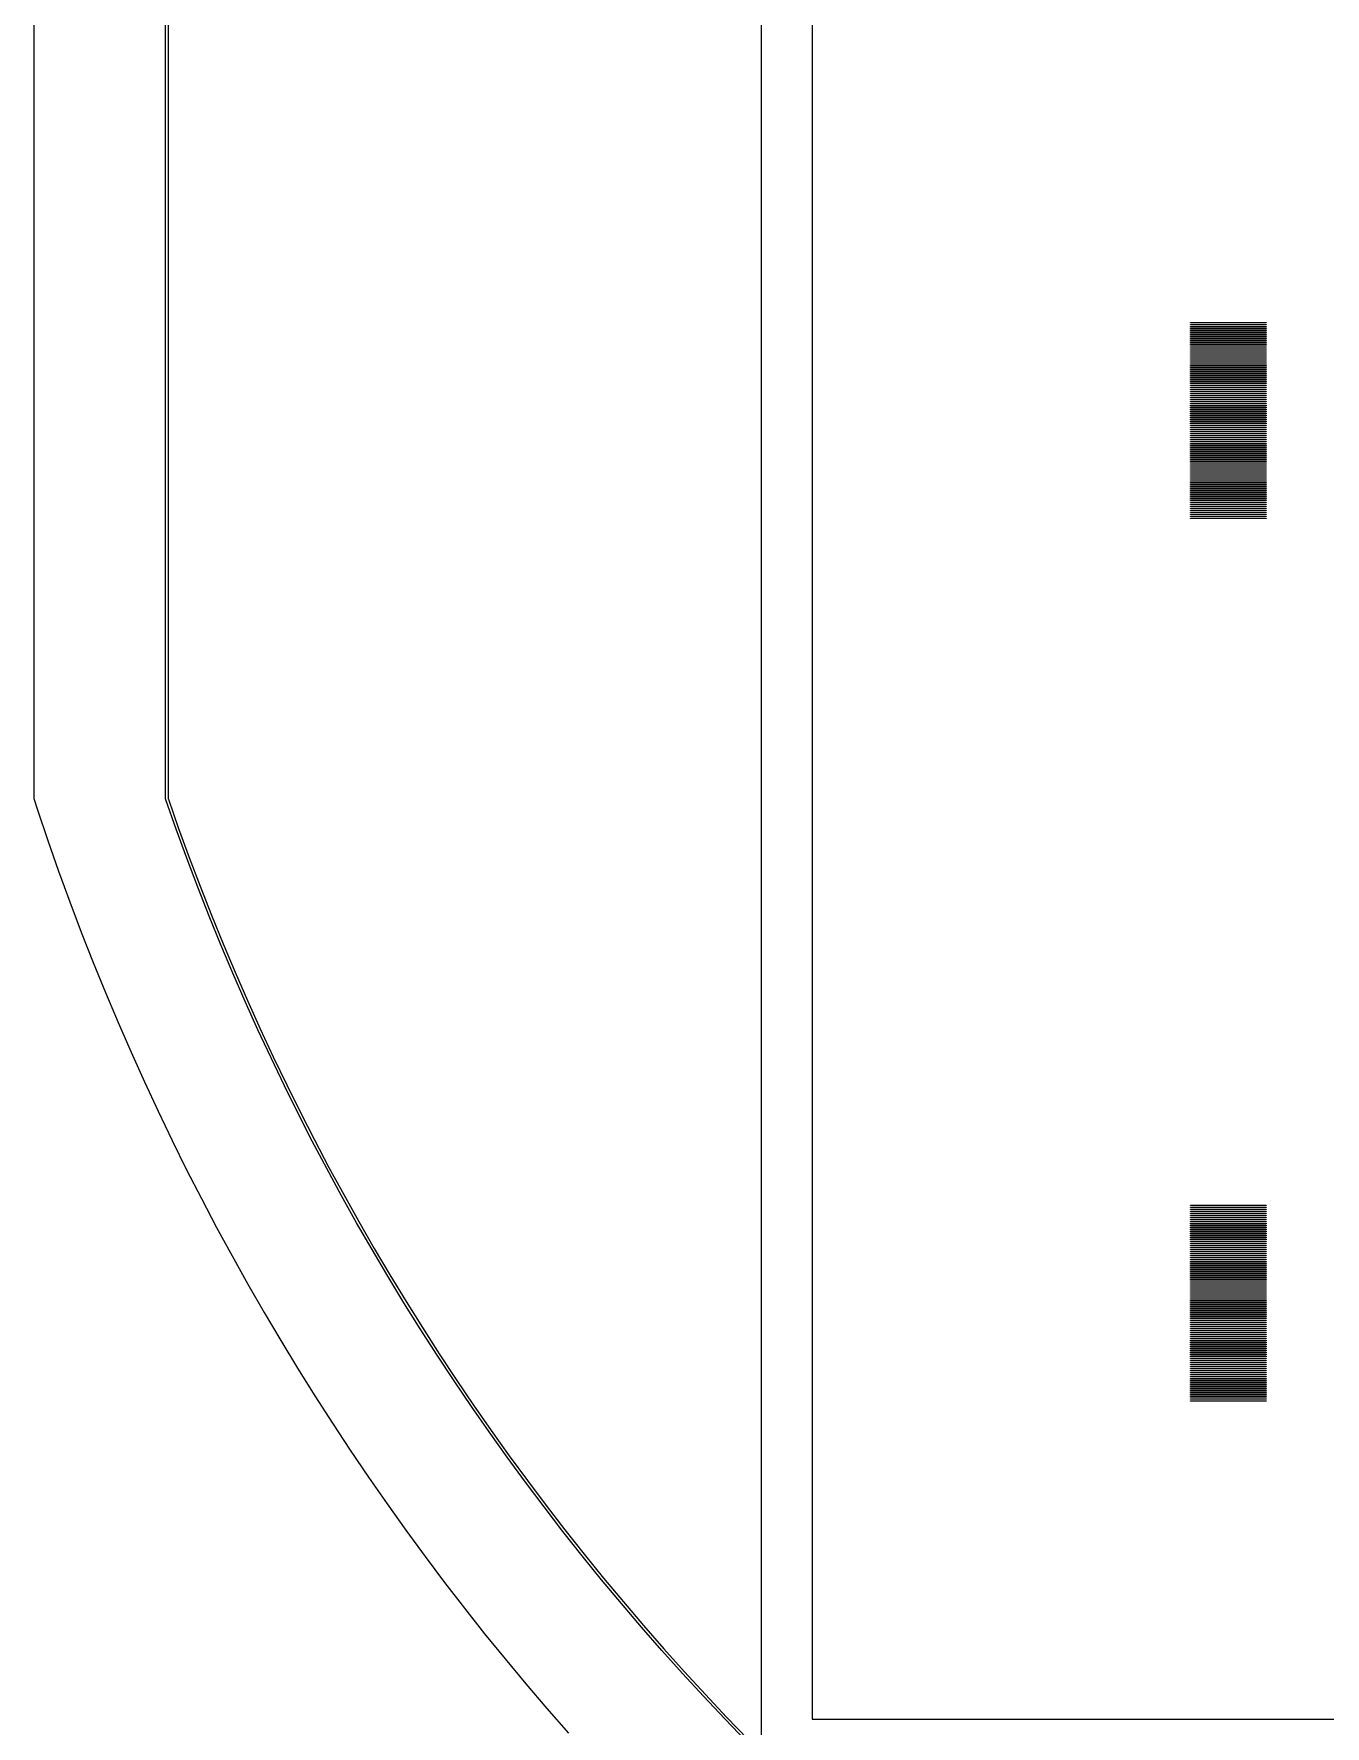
# Model space of a CAD drawing. Extents: x -18 to 85, y -20 to 85.
# Drawn here: x -17.67 to 7.92, y -2.39 to 31.17 of the extents above; entities that cross this region are included whole.
import ezdxf

# ---------------------------------------------------------------- set-up
doc = ezdxf.new("R2010")
doc.units = 0

msp = doc.modelspace()

# ---------------------------------------------------------------- linework, layer by layer
for p, q in [((-3.25, -2.75), (-3.25, 67.25)), ((-2.25, 66.75), (-2.25, -2.25)), ((-17.6718, 48.4971), (-17.6718, 16.0029)), ((-15.0621, 16.0005), (-15.0621, 48.4995)), ((-15.0093, 48.4998), (-15.0093, 16.0002)), ((5.25, 25.435), (5.25, 25.445)), ((5.25, 25.445), (6.75, 25.445)), ((6.75, 25.435), (5.25, 25.435)), ((5.25, 25.395), (5.25, 25.405)), ((5.25, 25.405), (6.75, 25.405)), ((6.75, 25.395), (5.25, 25.395)), ((5.25, 25.355), (5.25, 25.365)), ((5.25, 25.365), (6.75, 25.365)), ((6.75, 25.355), (5.25, 25.355)), ((5.25, 25.315), (5.25, 25.325)), ((5.25, 25.325), (6.75, 25.325)), ((6.75, 25.315), (5.25, 25.315)), ((5.25, 25.275), (5.25, 25.285)), ((5.25, 25.285), (6.75, 25.285)), ((6.75, 25.275), (5.25, 25.275)), ((5.25, 25.235), (5.25, 25.245)), ((5.25, 25.245), (6.75, 25.245)), ((6.75, 25.235), (5.25, 25.235)), ((5.25, 25.195), (5.25, 25.205)), ((5.25, 25.205), (6.75, 25.205)), ((6.75, 25.195), (5.25, 25.195)), ((6.75, 25.445), (6.75, 25.435)), ((6.75, 25.405), (6.75, 25.395)), ((6.75, 25.365), (6.75, 25.355)), ((6.75, 25.325), (6.75, 25.315)), ((6.75, 25.285), (6.75, 25.275)), ((6.75, 25.245), (6.75, 25.235)), ((6.75, 25.205), (6.75, 25.195)), ((5.25, 25.155), (5.25, 25.165)), ((5.25, 25.165), (6.75, 25.165)), ((6.75, 25.155), (5.25, 25.155)), ((5.25, 25.115), (5.25, 25.125)), ((5.25, 25.125), (6.75, 25.125)), ((6.75, 25.115), (5.25, 25.115)), ((5.25, 25.075), (5.25, 25.085)), ((5.25, 25.085), (6.75, 25.085)), ((6.75, 25.075), (5.25, 25.075)), ((5.25, 25.035), (5.25, 25.045)), ((5.25, 25.045), (6.75, 25.045)), ((6.75, 25.035), (5.25, 25.035)), ((5.25, 24.995), (5.25, 25.005)), ((5.25, 25.005), (6.75, 25.005)), ((6.75, 24.995), (5.25, 24.995)), ((5.25, 24.955), (5.25, 24.965)), ((5.25, 24.965), (6.75, 24.965)), ((6.75, 24.955), (5.25, 24.955)), ((5.25, 24.915), (5.25, 24.925)), ((5.25, 24.925), (6.75, 24.925)), ((6.75, 24.915), (5.25, 24.915)), ((5.25, 24.875), (5.25, 24.885)), ((5.25, 24.885), (6.75, 24.885)), ((6.75, 24.875), (5.25, 24.875)), ((5.25, 24.835), (5.25, 24.845)), ((5.25, 24.845), (6.75, 24.845)), ((6.75, 24.835), (5.25, 24.835)), ((6.75, 25.165), (6.75, 25.155)), ((6.75, 25.125), (6.75, 25.115)), ((6.75, 25.085), (6.75, 25.075)), ((6.75, 25.045), (6.75, 25.035)), ((6.75, 25.005), (6.75, 24.995)), ((6.75, 24.965), (6.75, 24.955)), ((6.75, 24.925), (6.75, 24.915)), ((6.75, 24.885), (6.75, 24.875)), ((6.75, 24.845), (6.75, 24.835)), ((5.25, 24.795), (5.25, 24.805)), ((5.25, 24.805), (6.75, 24.805)), ((6.75, 24.795), (5.25, 24.795)), ((5.25, 24.755), (5.25, 24.765)), ((5.25, 24.765), (6.75, 24.765)), ((6.75, 24.755), (5.25, 24.755)), ((5.25, 24.715), (5.25, 24.725)), ((5.25, 24.725), (6.75, 24.725)), ((6.75, 24.715), (5.25, 24.715)), ((5.25, 24.675), (5.25, 24.685)), ((5.25, 24.685), (6.75, 24.685)), ((6.75, 24.675), (5.25, 24.675)), ((5.25, 24.635), (5.25, 24.645)), ((5.25, 24.645), (6.75, 24.645)), ((6.75, 24.635), (5.25, 24.635)), ((5.25, 24.595), (5.25, 24.605)), ((5.25, 24.605), (6.75, 24.605)), ((6.75, 24.595), (5.25, 24.595)), ((5.25, 24.555), (5.25, 24.565)), ((5.25, 24.565), (6.75, 24.565)), ((6.75, 24.555), (5.25, 24.555)), ((5.25, 24.515), (5.25, 24.525)), ((5.25, 24.525), (6.75, 24.525)), ((6.75, 24.515), (5.25, 24.515)), ((6.75, 24.805), (6.75, 24.795)), ((6.75, 24.765), (6.75, 24.755)), ((6.75, 24.725), (6.75, 24.715)), ((6.75, 24.685), (6.75, 24.675)), ((6.75, 24.645), (6.75, 24.635)), ((6.75, 24.605), (6.75, 24.595)), ((6.75, 24.565), (6.75, 24.555)), ((6.75, 24.525), (6.75, 24.515)), ((5.25, 24.475), (5.25, 24.485)), ((5.25, 24.485), (6.75, 24.485)), ((6.75, 24.475), (5.25, 24.475)), ((5.25, 24.435), (5.25, 24.445)), ((5.25, 24.445), (6.75, 24.445)), ((6.75, 24.435), (5.25, 24.435)), ((5.25, 24.395), (5.25, 24.405)), ((5.25, 24.405), (6.75, 24.405)), ((6.75, 24.395), (5.25, 24.395)), ((5.25, 24.355), (5.25, 24.365)), ((5.25, 24.365), (6.75, 24.365)), ((6.75, 24.355), (5.25, 24.355)), ((5.25, 24.315), (5.25, 24.325)), ((5.25, 24.325), (6.75, 24.325)), ((6.75, 24.315), (5.25, 24.315)), ((5.25, 24.275), (5.25, 24.285)), ((5.25, 24.285), (6.75, 24.285)), ((6.75, 24.275), (5.25, 24.275)), ((5.25, 24.235), (5.25, 24.245)), ((5.25, 24.245), (6.75, 24.245)), ((6.75, 24.235), (5.25, 24.235)), ((5.25, 24.195), (5.25, 24.205)), ((5.25, 24.205), (6.75, 24.205)), ((6.75, 24.195), (5.25, 24.195)), ((5.25, 24.155), (5.25, 24.165)), ((5.25, 24.165), (6.75, 24.165)), ((6.75, 24.485), (6.75, 24.475)), ((6.75, 24.445), (6.75, 24.435)), ((6.75, 24.405), (6.75, 24.395)), ((6.75, 24.365), (6.75, 24.355)), ((6.75, 24.325), (6.75, 24.315)), ((6.75, 24.285), (6.75, 24.275)), ((6.75, 24.245), (6.75, 24.235)), ((6.75, 24.205), (6.75, 24.195)), ((6.75, 24.165), (6.75, 24.155)), ((6.75, 24.155), (5.25, 24.155)), ((5.25, 24.115), (5.25, 24.125)), ((5.25, 24.125), (6.75, 24.125)), ((6.75, 24.115), (5.25, 24.115)), ((5.25, 24.075), (5.25, 24.085)), ((5.25, 24.085), (6.75, 24.085)), ((6.75, 24.075), (5.25, 24.075)), ((5.25, 24.035), (5.25, 24.045)), ((5.25, 24.045), (6.75, 24.045)), ((6.75, 24.035), (5.25, 24.035)), ((5.25, 23.995), (5.25, 24.005)), ((5.25, 24.005), (6.75, 24.005)), ((6.75, 23.995), (5.25, 23.995)), ((5.25, 23.955), (5.25, 23.965)), ((5.25, 23.965), (6.75, 23.965)), ((6.75, 23.955), (5.25, 23.955)), ((5.25, 23.915), (5.25, 23.925)), ((5.25, 23.925), (6.75, 23.925)), ((6.75, 23.915), (5.25, 23.915)), ((5.25, 23.875), (5.25, 23.885)), ((5.25, 23.885), (6.75, 23.885)), ((6.75, 23.875), (5.25, 23.875)), ((5.25, 23.835), (5.25, 23.845)), ((5.25, 23.845), (6.75, 23.845)), ((6.75, 23.835), (5.25, 23.835)), ((6.75, 24.125), (6.75, 24.115)), ((6.75, 24.085), (6.75, 24.075)), ((6.75, 24.045), (6.75, 24.035)), ((6.75, 24.005), (6.75, 23.995)), ((6.75, 23.965), (6.75, 23.955)), ((6.75, 23.925), (6.75, 23.915)), ((6.75, 23.885), (6.75, 23.875)), ((6.75, 23.845), (6.75, 23.835)), ((5.25, 23.795), (5.25, 23.805)), ((5.25, 23.805), (6.75, 23.805)), ((6.75, 23.795), (5.25, 23.795)), ((5.25, 23.755), (5.25, 23.765)), ((5.25, 23.765), (6.75, 23.765)), ((6.75, 23.755), (5.25, 23.755)), ((5.25, 23.715), (5.25, 23.725)), ((5.25, 23.725), (6.75, 23.725)), ((6.75, 23.715), (5.25, 23.715)), ((5.25, 23.675), (5.25, 23.685)), ((5.25, 23.685), (6.75, 23.685)), ((6.75, 23.675), (5.25, 23.675)), ((5.25, 23.635), (5.25, 23.645)), ((5.25, 23.645), (6.75, 23.645)), ((6.75, 23.635), (5.25, 23.635)), ((5.25, 23.595), (5.25, 23.605)), ((5.25, 23.605), (6.75, 23.605)), ((6.75, 23.595), (5.25, 23.595)), ((5.25, 23.555), (5.25, 23.565)), ((5.25, 23.565), (6.75, 23.565)), ((6.75, 23.555), (5.25, 23.555)), ((5.25, 23.515), (5.25, 23.525)), ((5.25, 23.525), (6.75, 23.525)), ((6.75, 23.515), (5.25, 23.515)), ((6.75, 23.805), (6.75, 23.795)), ((6.75, 23.765), (6.75, 23.755)), ((6.75, 23.725), (6.75, 23.715)), ((6.75, 23.685), (6.75, 23.675)), ((6.75, 23.645), (6.75, 23.635)), ((6.75, 23.605), (6.75, 23.595)), ((6.75, 23.565), (6.75, 23.555)), ((6.75, 23.525), (6.75, 23.515)), ((5.25, 23.475), (5.25, 23.485)), ((5.25, 23.485), (6.75, 23.485)), ((6.75, 23.475), (5.25, 23.475)), ((5.25, 23.435), (5.25, 23.445)), ((5.25, 23.445), (6.75, 23.445)), ((6.75, 23.435), (5.25, 23.435)), ((5.25, 23.395), (5.25, 23.405)), ((5.25, 23.405), (6.75, 23.405)), ((6.75, 23.395), (5.25, 23.395)), ((5.25, 23.355), (5.25, 23.365)), ((5.25, 23.365), (6.75, 23.365)), ((6.75, 23.355), (5.25, 23.355)), ((5.25, 23.315), (5.25, 23.325)), ((5.25, 23.325), (6.75, 23.325)), ((6.75, 23.315), (5.25, 23.315)), ((5.25, 23.275), (5.25, 23.285)), ((5.25, 23.285), (6.75, 23.285)), ((6.75, 23.275), (5.25, 23.275)), ((5.25, 23.235), (5.25, 23.245)), ((5.25, 23.245), (6.75, 23.245)), ((6.75, 23.235), (5.25, 23.235)), ((5.25, 23.195), (5.25, 23.205)), ((5.25, 23.205), (6.75, 23.205)), ((6.75, 23.195), (5.25, 23.195)), ((5.25, 23.155), (5.25, 23.165)), ((5.25, 23.165), (6.75, 23.165)), ((6.75, 23.155), (5.25, 23.155)), ((6.75, 23.485), (6.75, 23.475)), ((6.75, 23.445), (6.75, 23.435)), ((6.75, 23.405), (6.75, 23.395)), ((6.75, 23.365), (6.75, 23.355)), ((6.75, 23.325), (6.75, 23.315)), ((6.75, 23.285), (6.75, 23.275)), ((6.75, 23.245), (6.75, 23.235)), ((6.75, 23.205), (6.75, 23.195)), ((6.75, 23.165), (6.75, 23.155)), ((5.25, 23.115), (5.25, 23.125)), ((5.25, 23.125), (6.75, 23.125)), ((6.75, 23.115), (5.25, 23.115)), ((5.25, 23.075), (5.25, 23.085)), ((5.25, 23.085), (6.75, 23.085)), ((6.75, 23.075), (5.25, 23.075)), ((5.25, 23.035), (5.25, 23.045)), ((5.25, 23.045), (6.75, 23.045)), ((6.75, 23.035), (5.25, 23.035)), ((5.25, 22.995), (5.25, 23.005)), ((5.25, 23.005), (6.75, 23.005)), ((6.75, 22.995), (5.25, 22.995)), ((5.25, 22.955), (5.25, 22.965)), ((5.25, 22.965), (6.75, 22.965)), ((6.75, 22.955), (5.25, 22.955)), ((5.25, 22.915), (5.25, 22.925)), ((5.25, 22.925), (6.75, 22.925)), ((6.75, 22.915), (5.25, 22.915)), ((5.25, 22.875), (5.25, 22.885)), ((5.25, 22.885), (6.75, 22.885)), ((6.75, 22.875), (5.25, 22.875)), ((5.25, 22.835), (5.25, 22.845)), ((5.25, 22.845), (6.75, 22.845)), ((6.75, 22.835), (5.25, 22.835)), ((6.75, 23.125), (6.75, 23.115)), ((6.75, 23.085), (6.75, 23.075)), ((6.75, 23.045), (6.75, 23.035)), ((6.75, 23.005), (6.75, 22.995)), ((6.75, 22.965), (6.75, 22.955)), ((6.75, 22.925), (6.75, 22.915)), ((6.75, 22.885), (6.75, 22.875)), ((6.75, 22.845), (6.75, 22.835)), ((5.25, 22.795), (5.25, 22.805)), ((5.25, 22.805), (6.75, 22.805)), ((6.75, 22.795), (5.25, 22.795)), ((5.25, 22.755), (5.25, 22.765)), ((5.25, 22.765), (6.75, 22.765)), ((6.75, 22.755), (5.25, 22.755)), ((5.25, 22.715), (5.25, 22.725)), ((5.25, 22.725), (6.75, 22.725)), ((6.75, 22.715), (5.25, 22.715)), ((5.25, 22.675), (5.25, 22.685)), ((5.25, 22.685), (6.75, 22.685)), ((6.75, 22.675), (5.25, 22.675)), ((5.25, 22.635), (5.25, 22.645)), ((5.25, 22.645), (6.75, 22.645)), ((6.75, 22.635), (5.25, 22.635)), ((5.25, 22.595), (5.25, 22.605)), ((5.25, 22.605), (6.75, 22.605)), ((6.75, 22.595), (5.25, 22.595)), ((5.25, 22.555), (5.25, 22.565)), ((5.25, 22.565), (6.75, 22.565)), ((6.75, 22.555), (5.25, 22.555)), ((5.25, 22.515), (5.25, 22.525)), ((5.25, 22.525), (6.75, 22.525)), ((6.75, 22.515), (5.25, 22.515)), ((5.25, 22.475), (5.25, 22.485)), ((5.25, 22.485), (6.75, 22.485)), ((6.75, 22.805), (6.75, 22.795)), ((6.75, 22.765), (6.75, 22.755)), ((6.75, 22.725), (6.75, 22.715)), ((6.75, 22.685), (6.75, 22.675)), ((6.75, 22.645), (6.75, 22.635)), ((6.75, 22.605), (6.75, 22.595)), ((6.75, 22.565), (6.75, 22.555)), ((6.75, 22.525), (6.75, 22.515)), ((6.75, 22.485), (6.75, 22.475)), ((6.75, 22.475), (5.25, 22.475)), ((5.25, 22.435), (5.25, 22.445)), ((5.25, 22.445), (6.75, 22.445)), ((6.75, 22.435), (5.25, 22.435)), ((5.25, 22.395), (5.25, 22.405)), ((5.25, 22.405), (6.75, 22.405)), ((6.75, 22.395), (5.25, 22.395)), ((5.25, 22.355), (5.25, 22.365)), ((5.25, 22.365), (6.75, 22.365)), ((6.75, 22.355), (5.25, 22.355)), ((5.25, 22.315), (5.25, 22.325)), ((5.25, 22.325), (6.75, 22.325)), ((6.75, 22.315), (5.25, 22.315)), ((5.25, 22.275), (5.25, 22.285)), ((5.25, 22.285), (6.75, 22.285)), ((6.75, 22.275), (5.25, 22.275)), ((5.25, 22.235), (5.25, 22.245)), ((5.25, 22.245), (6.75, 22.245)), ((6.75, 22.235), (5.25, 22.235)), ((5.25, 22.195), (5.25, 22.205)), ((5.25, 22.205), (6.75, 22.205)), ((6.75, 22.195), (5.25, 22.195)), ((5.25, 22.155), (5.25, 22.165)), ((5.25, 22.165), (6.75, 22.165)), ((6.75, 22.155), (5.25, 22.155)), ((6.75, 22.445), (6.75, 22.435)), ((6.75, 22.405), (6.75, 22.395)), ((6.75, 22.365), (6.75, 22.355)), ((6.75, 22.325), (6.75, 22.315)), ((6.75, 22.285), (6.75, 22.275)), ((6.75, 22.245), (6.75, 22.235)), ((6.75, 22.205), (6.75, 22.195)), ((6.75, 22.165), (6.75, 22.155)), ((5.25, 22.115), (5.25, 22.125)), ((5.25, 22.125), (6.75, 22.125)), ((6.75, 22.115), (5.25, 22.115)), ((5.25, 22.075), (5.25, 22.085)), ((5.25, 22.085), (6.75, 22.085)), ((6.75, 22.075), (5.25, 22.075)), ((5.25, 22.035), (5.25, 22.045)), ((5.25, 22.045), (6.75, 22.045)), ((6.75, 22.035), (5.25, 22.035)), ((5.25, 21.995), (5.25, 22.005)), ((5.25, 22.005), (6.75, 22.005)), ((6.75, 21.995), (5.25, 21.995)), ((5.25, 21.955), (5.25, 21.965)), ((5.25, 21.965), (6.75, 21.965)), ((6.75, 21.955), (5.25, 21.955)), ((5.25, 21.915), (5.25, 21.925)), ((5.25, 21.925), (6.75, 21.925)), ((6.75, 21.915), (5.25, 21.915)), ((5.25, 21.875), (5.25, 21.885)), ((5.25, 21.885), (6.75, 21.885)), ((6.75, 21.875), (5.25, 21.875)), ((5.25, 21.835), (5.25, 21.845)), ((5.25, 21.845), (6.75, 21.845)), ((6.75, 21.835), (5.25, 21.835)), ((6.75, 22.125), (6.75, 22.115)), ((6.75, 22.085), (6.75, 22.075)), ((6.75, 22.045), (6.75, 22.035)), ((6.75, 22.005), (6.75, 21.995)), ((6.75, 21.965), (6.75, 21.955)), ((6.75, 21.925), (6.75, 21.915)), ((6.75, 21.885), (6.75, 21.875)), ((6.75, 21.845), (6.75, 21.835)), ((5.25, 21.795), (5.25, 21.805)), ((5.25, 21.805), (6.75, 21.805)), ((6.75, 21.795), (5.25, 21.795)), ((5.25, 21.755), (5.25, 21.765)), ((5.25, 21.765), (6.75, 21.765)), ((6.75, 21.755), (5.25, 21.755)), ((5.25, 21.715), (5.25, 21.725)), ((5.25, 21.725), (6.75, 21.725)), ((6.75, 21.715), (5.25, 21.715)), ((5.25, 21.675), (5.25, 21.685)), ((5.25, 21.685), (6.75, 21.685)), ((6.75, 21.675), (5.25, 21.675)), ((5.25, 21.635), (5.25, 21.645)), ((5.25, 21.645), (6.75, 21.645)), ((6.75, 21.635), (5.25, 21.635)), ((5.25, 21.595), (5.25, 21.605)), ((5.25, 21.605), (6.75, 21.605)), ((6.75, 21.595), (5.25, 21.595)), ((5.25, 21.555), (5.25, 21.565)), ((5.25, 21.565), (6.75, 21.565)), ((6.75, 21.555), (5.25, 21.555)), ((6.75, 21.805), (6.75, 21.795)), ((6.75, 21.765), (6.75, 21.755)), ((6.75, 21.725), (6.75, 21.715)), ((6.75, 21.685), (6.75, 21.675)), ((6.75, 21.645), (6.75, 21.635)), ((6.75, 21.605), (6.75, 21.595)), ((6.75, 21.565), (6.75, 21.555)), ((-17.6718, 16.0029), (-17.6002, 15.7817)), ((-17.6002, 15.7817), (-17.3944, 15.1712)), ((-15.054, 15.9764), (-15.0621, 16.0005)), ((-14.8507, 15.3971), (-15.054, 15.9764)), ((-15.0093, 16.0002), (-15.0067, 15.9926)), ((-15.0067, 15.9926), (-14.8037, 15.4139)), ((-17.3944, 15.1712), (-17.1811, 14.5633)), ((-14.6404, 14.8204), (-14.8507, 15.3971)), ((-14.8037, 15.4139), (-14.5935, 14.8378)), ((-14.423, 14.2463), (-14.6404, 14.8204)), ((-14.5935, 14.8378), (-14.3763, 14.2643)), ((-17.1811, 14.5633), (-16.9603, 13.958)), ((-14.1985, 13.6749), (-14.423, 14.2463)), ((-14.3763, 14.2643), (-14.1521, 13.6934)), ((-16.9603, 13.958), (-16.7321, 13.3555)), ((-13.9671, 13.1063), (-14.1985, 13.6749)), ((-14.1521, 13.6934), (-13.9209, 13.1254)), ((-16.7321, 13.3555), (-16.4966, 12.7559)), ((-13.7287, 12.5406), (-13.9671, 13.1063)), ((-13.9209, 13.1254), (-13.6827, 12.5603)), ((-16.4966, 12.7559), (-16.2537, 12.1591)), ((-13.4833, 11.9778), (-13.7287, 12.5406)), ((-13.6827, 12.5603), (-13.4376, 11.9981)), ((-16.2537, 12.1591), (-16.0035, 11.5654)), ((-13.2311, 11.4181), (-13.4833, 11.9778)), ((-13.4376, 11.9981), (-13.1857, 11.4389)), ((-16.0035, 11.5654), (-15.746, 10.9748)), ((-12.9721, 10.8616), (-13.2311, 11.4181)), ((-13.1857, 11.4389), (-12.9269, 10.8829)), ((-15.746, 10.9748), (-15.4813, 10.3875)), ((-12.7062, 10.3082), (-12.9721, 10.8616)), ((-12.9269, 10.8829), (-12.6613, 10.3302)), ((-15.4813, 10.3875), (-15.2094, 9.80336)), ((-12.4335, 9.75819), (-12.7062, 10.3082)), ((-12.6613, 10.3302), (-12.3889, 9.78069)), ((-15.2094, 9.80336), (-14.9304, 9.22266)), ((-12.1542, 9.21156), (-12.4335, 9.75819)), ((-12.3889, 9.78069), (-12.1098, 9.23459)), ((-14.9304, 9.22266), (-14.6443, 8.64542)), ((-11.8681, 8.66838), (-12.1542, 9.21156)), ((-12.1098, 9.23459), (-11.824, 8.69196)), ((-14.6443, 8.64542), (-14.3511, 8.07173)), ((-11.5754, 8.12877), (-11.8681, 8.66838)), ((-11.824, 8.69196), (-11.5316, 8.15288)), ((-14.3511, 8.07173), (-14.0509, 7.50168)), ((-11.2761, 7.59277), (-11.5754, 8.12877)), ((-11.5316, 8.15288), (-11.2326, 7.61742)), ((5.25, 7.935), (5.25, 7.94499)), ((5.25, 7.94499), (6.75, 7.94499)), ((6.75, 7.935), (5.25, 7.935)), ((5.25, 7.89499), (5.25, 7.905)), ((5.25, 7.905), (6.75, 7.905)), ((6.75, 7.89499), (5.25, 7.89499)), ((5.25, 7.855), (5.25, 7.86499)), ((5.25, 7.86499), (6.75, 7.86499)), ((6.75, 7.855), (5.25, 7.855)), ((5.25, 7.81499), (5.25, 7.825)), ((5.25, 7.825), (6.75, 7.825)), ((6.75, 7.81499), (5.25, 7.81499)), ((5.25, 7.77499), (5.25, 7.78499)), ((5.25, 7.78499), (6.75, 7.78499)), ((6.75, 7.77499), (5.25, 7.77499)), ((5.25, 7.73499), (5.25, 7.745)), ((5.25, 7.745), (6.75, 7.745)), ((6.75, 7.73499), (5.25, 7.73499)), ((6.75, 7.94499), (6.75, 7.935)), ((6.75, 7.905), (6.75, 7.89499)), ((6.75, 7.86499), (6.75, 7.855)), ((6.75, 7.825), (6.75, 7.81499)), ((6.75, 7.78499), (6.75, 7.77499)), ((6.75, 7.745), (6.75, 7.73499)), ((-14.0509, 7.50168), (-13.7437, 6.93536)), ((-10.9702, 7.0605), (-11.2761, 7.59277)), ((-11.2326, 7.61742), (-10.927, 7.08568)), ((5.25, 7.69499), (5.25, 7.70499)), ((5.25, 7.70499), (6.75, 7.70499)), ((6.75, 7.69499), (5.25, 7.69499)), ((5.25, 7.655), (5.25, 7.66499)), ((5.25, 7.66499), (6.75, 7.66499)), ((6.75, 7.655), (5.25, 7.655)), ((5.25, 7.61499), (5.25, 7.625)), ((5.25, 7.625), (6.75, 7.625)), ((6.75, 7.61499), (5.25, 7.61499)), ((5.25, 7.575), (5.25, 7.58499)), ((5.25, 7.58499), (6.75, 7.58499)), ((6.75, 7.575), (5.25, 7.575)), ((5.25, 7.53499), (5.25, 7.545)), ((5.25, 7.545), (6.75, 7.545)), ((6.75, 7.53499), (5.25, 7.53499)), ((5.25, 7.495), (5.25, 7.50499)), ((5.25, 7.50499), (6.75, 7.50499)), ((6.75, 7.495), (5.25, 7.495)), ((5.25, 7.45499), (5.25, 7.465)), ((5.25, 7.465), (6.75, 7.465)), ((6.75, 7.45499), (5.25, 7.45499)), ((5.25, 7.41499), (5.25, 7.42499)), ((5.25, 7.42499), (6.75, 7.42499)), ((6.75, 7.41499), (5.25, 7.41499)), ((5.25, 7.375), (5.25, 7.38499)), ((5.25, 7.38499), (6.75, 7.38499)), ((6.75, 7.70499), (6.75, 7.69499)), ((6.75, 7.66499), (6.75, 7.655)), ((6.75, 7.625), (6.75, 7.61499)), ((6.75, 7.58499), (6.75, 7.575)), ((6.75, 7.545), (6.75, 7.53499)), ((6.75, 7.50499), (6.75, 7.495)), ((6.75, 7.465), (6.75, 7.45499)), ((6.75, 7.42499), (6.75, 7.41499)), ((6.75, 7.38499), (6.75, 7.375)), ((-10.6579, 6.53201), (-10.9702, 7.0605)), ((-10.927, 7.08568), (-10.615, 6.55772)), ((6.75, 7.375), (5.25, 7.375)), ((5.25, 7.33499), (5.25, 7.34499)), ((5.25, 7.34499), (6.75, 7.34499)), ((6.75, 7.33499), (5.25, 7.33499)), ((5.25, 7.295), (5.25, 7.30499)), ((5.25, 7.30499), (6.75, 7.30499)), ((6.75, 7.295), (5.25, 7.295)), ((5.25, 7.25499), (5.25, 7.265)), ((5.25, 7.265), (6.75, 7.265)), ((6.75, 7.25499), (5.25, 7.25499)), ((5.25, 7.215), (5.25, 7.22499)), ((5.25, 7.22499), (6.75, 7.22499)), ((6.75, 7.215), (5.25, 7.215)), ((5.25, 7.17499), (5.25, 7.185)), ((5.25, 7.185), (6.75, 7.185)), ((6.75, 7.17499), (5.25, 7.17499)), ((5.25, 7.13499), (5.25, 7.14499)), ((5.25, 7.14499), (6.75, 7.14499)), ((6.75, 7.13499), (5.25, 7.13499)), ((5.25, 7.09499), (5.25, 7.105)), ((5.25, 7.105), (6.75, 7.105)), ((6.75, 7.09499), (5.25, 7.09499)), ((5.25, 7.05499), (5.25, 7.06499)), ((5.25, 7.06499), (6.75, 7.06499)), ((6.75, 7.05499), (5.25, 7.05499)), ((6.75, 7.34499), (6.75, 7.33499)), ((6.75, 7.30499), (6.75, 7.295)), ((6.75, 7.265), (6.75, 7.25499)), ((6.75, 7.22499), (6.75, 7.215)), ((6.75, 7.185), (6.75, 7.17499)), ((6.75, 7.14499), (6.75, 7.13499)), ((6.75, 7.105), (6.75, 7.09499)), ((6.75, 7.06499), (6.75, 7.05499)), ((-13.7437, 6.93536), (-13.4296, 6.37285)), ((5.25, 7.015), (5.25, 7.02499)), ((5.25, 7.02499), (6.75, 7.02499)), ((6.75, 7.015), (5.25, 7.015)), ((5.25, 6.97499), (5.25, 6.98499)), ((5.25, 6.98499), (6.75, 6.98499)), ((6.75, 6.97499), (5.25, 6.97499)), ((5.25, 6.935), (5.25, 6.94499)), ((5.25, 6.94499), (6.75, 6.94499)), ((6.75, 6.935), (5.25, 6.935)), ((5.25, 6.89499), (5.25, 6.905)), ((5.25, 6.905), (6.75, 6.905)), ((6.75, 6.89499), (5.25, 6.89499)), ((5.25, 6.855), (5.25, 6.86499)), ((5.25, 6.86499), (6.75, 6.86499)), ((6.75, 6.855), (5.25, 6.855)), ((5.25, 6.81499), (5.25, 6.825)), ((5.25, 6.825), (6.75, 6.825)), ((6.75, 6.81499), (5.25, 6.81499)), ((5.25, 6.77499), (5.25, 6.78499)), ((5.25, 6.78499), (6.75, 6.78499)), ((6.75, 6.77499), (5.25, 6.77499)), ((5.25, 6.73499), (5.25, 6.745)), ((5.25, 6.745), (6.75, 6.745)), ((6.75, 6.73499), (5.25, 6.73499)), ((6.75, 7.02499), (6.75, 7.015)), ((6.75, 6.98499), (6.75, 6.97499)), ((6.75, 6.94499), (6.75, 6.935)), ((6.75, 6.905), (6.75, 6.89499)), ((6.75, 6.86499), (6.75, 6.855)), ((6.75, 6.825), (6.75, 6.81499)), ((6.75, 6.78499), (6.75, 6.77499)), ((6.75, 6.745), (6.75, 6.73499)), ((-10.339, 6.0074), (-10.6579, 6.53201)), ((-10.615, 6.55772), (-10.2965, 6.03363)), ((5.25, 6.69499), (5.25, 6.70499)), ((5.25, 6.70499), (6.75, 6.70499)), ((6.75, 6.69499), (5.25, 6.69499)), ((5.25, 6.655), (5.25, 6.66499)), ((5.25, 6.66499), (6.75, 6.66499)), ((6.75, 6.655), (5.25, 6.655)), ((5.25, 6.61499), (5.25, 6.625)), ((5.25, 6.625), (6.75, 6.625)), ((6.75, 6.61499), (5.25, 6.61499)), ((5.25, 6.575), (5.25, 6.58499)), ((5.25, 6.58499), (6.75, 6.58499)), ((6.75, 6.575), (5.25, 6.575)), ((5.25, 6.53499), (5.25, 6.545)), ((5.25, 6.545), (6.75, 6.545)), ((6.75, 6.53499), (5.25, 6.53499)), ((5.25, 6.495), (5.25, 6.50499)), ((5.25, 6.50499), (6.75, 6.50499)), ((6.75, 6.495), (5.25, 6.495)), ((5.25, 6.45499), (5.25, 6.465)), ((5.25, 6.465), (6.75, 6.465)), ((6.75, 6.45499), (5.25, 6.45499)), ((5.25, 6.41499), (5.25, 6.42499)), ((5.25, 6.42499), (6.75, 6.42499)), ((6.75, 6.41499), (5.25, 6.41499)), ((5.25, 6.375), (5.25, 6.38499)), ((5.25, 6.38499), (6.75, 6.38499)), ((6.75, 6.70499), (6.75, 6.69499)), ((6.75, 6.66499), (6.75, 6.655)), ((6.75, 6.625), (6.75, 6.61499)), ((6.75, 6.58499), (6.75, 6.575)), ((6.75, 6.545), (6.75, 6.53499)), ((6.75, 6.50499), (6.75, 6.495)), ((6.75, 6.465), (6.75, 6.45499)), ((6.75, 6.42499), (6.75, 6.41499)), ((6.75, 6.38499), (6.75, 6.375)), ((-13.4296, 6.37285), (-13.1086, 5.81424)), ((6.75, 6.375), (5.25, 6.375)), ((5.25, 6.33499), (5.25, 6.34499)), ((5.25, 6.34499), (6.75, 6.34499)), ((6.75, 6.33499), (5.25, 6.33499)), ((5.25, 6.295), (5.25, 6.30499)), ((5.25, 6.30499), (6.75, 6.30499)), ((6.75, 6.295), (5.25, 6.295)), ((5.25, 6.25499), (5.25, 6.265)), ((5.25, 6.265), (6.75, 6.265)), ((6.75, 6.25499), (5.25, 6.25499)), ((5.25, 6.215), (5.25, 6.22499)), ((5.25, 6.22499), (6.75, 6.22499)), ((6.75, 6.215), (5.25, 6.215)), ((5.25, 6.17499), (5.25, 6.185)), ((5.25, 6.185), (6.75, 6.185)), ((6.75, 6.17499), (5.25, 6.17499)), ((5.25, 6.13499), (5.25, 6.14499)), ((5.25, 6.14499), (6.75, 6.14499)), ((6.75, 6.13499), (5.25, 6.13499)), ((5.25, 6.09499), (5.25, 6.105)), ((5.25, 6.105), (6.75, 6.105)), ((6.75, 6.09499), (5.25, 6.09499)), ((5.25, 6.05499), (5.25, 6.06499)), ((5.25, 6.06499), (6.75, 6.06499)), ((6.75, 6.05499), (5.25, 6.05499)), ((6.75, 6.34499), (6.75, 6.33499)), ((6.75, 6.30499), (6.75, 6.295)), ((6.75, 6.265), (6.75, 6.25499)), ((6.75, 6.22499), (6.75, 6.215)), ((6.75, 6.185), (6.75, 6.17499)), ((6.75, 6.14499), (6.75, 6.13499)), ((6.75, 6.105), (6.75, 6.09499)), ((6.75, 6.06499), (6.75, 6.05499)), ((-13.1086, 5.81424), (-12.7807, 5.25961)), ((-10.0138, 5.48676), (-10.339, 6.0074)), ((-10.2965, 6.03363), (-9.97156, 5.5135)), ((5.25, 6.015), (5.25, 6.02499)), ((5.25, 6.02499), (6.75, 6.02499)), ((6.75, 6.015), (5.25, 6.015)), ((5.25, 5.97501), (5.25, 5.985)), ((5.25, 5.985), (6.75, 5.985)), ((6.75, 5.97501), (5.25, 5.97501)), ((5.25, 5.93501), (5.25, 5.94501)), ((5.25, 5.94501), (6.75, 5.94501)), ((6.75, 5.93501), (5.25, 5.93501)), ((5.25, 5.895), (5.25, 5.90501)), ((5.25, 5.90501), (6.75, 5.90501)), ((6.75, 5.895), (5.25, 5.895)), ((5.25, 5.85501), (5.25, 5.86501)), ((5.25, 5.86501), (6.75, 5.86501)), ((6.75, 5.85501), (5.25, 5.85501)), ((5.25, 5.815), (5.25, 5.82501)), ((5.25, 5.82501), (6.75, 5.82501)), ((6.75, 5.815), (5.25, 5.815)), ((5.25, 5.77501), (5.25, 5.785)), ((5.25, 5.785), (6.75, 5.785)), ((6.75, 5.77501), (5.25, 5.77501)), ((5.25, 5.735), (5.25, 5.74501)), ((5.25, 5.74501), (6.75, 5.74501)), ((6.75, 5.735), (5.25, 5.735)), ((5.25, 5.69501), (5.25, 5.705)), ((5.25, 5.705), (6.75, 5.705)), ((6.75, 6.02499), (6.75, 6.015)), ((6.75, 5.985), (6.75, 5.97501)), ((6.75, 5.94501), (6.75, 5.93501)), ((6.75, 5.90501), (6.75, 5.895)), ((6.75, 5.86501), (6.75, 5.85501)), ((6.75, 5.82501), (6.75, 5.815)), ((6.75, 5.785), (6.75, 5.77501)), ((6.75, 5.74501), (6.75, 5.735)), ((6.75, 5.705), (6.75, 5.69501)), ((-9.68219, 4.97012), (-10.0138, 5.48676)), ((-9.97156, 5.5135), (-9.64027, 4.99739)), ((6.75, 5.69501), (5.25, 5.69501)), ((5.25, 5.65501), (5.25, 5.66501)), ((5.25, 5.66501), (6.75, 5.66501)), ((6.75, 5.65501), (5.25, 5.65501)), ((5.25, 5.61501), (5.25, 5.625)), ((5.25, 5.625), (6.75, 5.625)), ((6.75, 5.61501), (5.25, 5.61501)), ((5.25, 5.57501), (5.25, 5.58501)), ((5.25, 5.58501), (6.75, 5.58501)), ((6.75, 5.57501), (5.25, 5.57501)), ((5.25, 5.535), (5.25, 5.54501)), ((5.25, 5.54501), (6.75, 5.54501)), ((6.75, 5.535), (5.25, 5.535)), ((5.25, 5.49501), (5.25, 5.505)), ((5.25, 5.505), (6.75, 5.505)), ((6.75, 5.49501), (5.25, 5.49501)), ((5.25, 5.455), (5.25, 5.46501)), ((5.25, 5.46501), (6.75, 5.46501)), ((6.75, 5.455), (5.25, 5.455)), ((5.25, 5.41501), (5.25, 5.425)), ((5.25, 5.425), (6.75, 5.425)), ((6.75, 5.41501), (5.25, 5.41501)), ((5.25, 5.375), (5.25, 5.38501)), ((5.25, 5.38501), (6.75, 5.38501)), ((6.75, 5.375), (5.25, 5.375)), ((6.75, 5.66501), (6.75, 5.65501)), ((6.75, 5.625), (6.75, 5.61501)), ((6.75, 5.58501), (6.75, 5.57501)), ((6.75, 5.54501), (6.75, 5.535)), ((6.75, 5.505), (6.75, 5.49501)), ((6.75, 5.46501), (6.75, 5.455)), ((6.75, 5.425), (6.75, 5.41501)), ((6.75, 5.38501), (6.75, 5.375)), ((-12.7807, 5.25961), (-12.4461, 4.70905)), ((5.25, 5.33501), (5.25, 5.345)), ((5.25, 5.345), (6.75, 5.345)), ((6.75, 5.33501), (5.25, 5.33501)), ((5.25, 5.29501), (5.25, 5.30501)), ((5.25, 5.30501), (6.75, 5.30501)), ((6.75, 5.29501), (5.25, 5.29501)), ((5.25, 5.255), (5.25, 5.26501)), ((5.25, 5.26501), (6.75, 5.26501)), ((6.75, 5.255), (5.25, 5.255)), ((5.25, 5.21501), (5.25, 5.22501)), ((5.25, 5.22501), (6.75, 5.22501)), ((6.75, 5.21501), (5.25, 5.21501)), ((5.25, 5.175), (5.25, 5.18501)), ((5.25, 5.18501), (6.75, 5.18501)), ((6.75, 5.175), (5.25, 5.175)), ((5.25, 5.13501), (5.25, 5.145)), ((5.25, 5.145), (6.75, 5.145)), ((6.75, 5.13501), (5.25, 5.13501)), ((5.25, 5.095), (5.25, 5.10501)), ((5.25, 5.10501), (6.75, 5.10501)), ((6.75, 5.095), (5.25, 5.095)), ((5.25, 5.05501), (5.25, 5.065)), ((5.25, 5.065), (6.75, 5.065)), ((6.75, 5.05501), (5.25, 5.05501)), ((6.75, 5.345), (6.75, 5.33501)), ((6.75, 5.30501), (6.75, 5.29501)), ((6.75, 5.26501), (6.75, 5.255)), ((6.75, 5.22501), (6.75, 5.21501)), ((6.75, 5.18501), (6.75, 5.175)), ((6.75, 5.145), (6.75, 5.13501)), ((6.75, 5.10501), (6.75, 5.095)), ((6.75, 5.065), (6.75, 5.05501)), ((-12.4461, 4.70905), (-12.1048, 4.16263)), ((-9.34427, 4.45761), (-9.68219, 4.97012)), ((-9.64027, 4.99739), (-9.30269, 4.48538)), ((5.25, 5.01501), (5.25, 5.02501)), ((5.25, 5.02501), (6.75, 5.02501)), ((6.75, 5.01501), (5.25, 5.01501)), ((5.25, 4.97501), (5.25, 4.985)), ((5.25, 4.985), (6.75, 4.985)), ((6.75, 4.97501), (5.25, 4.97501)), ((5.25, 4.93501), (5.25, 4.94501)), ((5.25, 4.94501), (6.75, 4.94501)), ((6.75, 4.93501), (5.25, 4.93501)), ((5.25, 4.895), (5.25, 4.90501)), ((5.25, 4.90501), (6.75, 4.90501)), ((6.75, 4.895), (5.25, 4.895)), ((5.25, 4.85501), (5.25, 4.86501)), ((5.25, 4.86501), (6.75, 4.86501)), ((6.75, 4.85501), (5.25, 4.85501)), ((5.25, 4.815), (5.25, 4.82501)), ((5.25, 4.82501), (6.75, 4.82501)), ((6.75, 4.815), (5.25, 4.815)), ((5.25, 4.77501), (5.25, 4.785)), ((5.25, 4.785), (6.75, 4.785)), ((6.75, 4.77501), (5.25, 4.77501)), ((5.25, 4.735), (5.25, 4.74501)), ((5.25, 4.74501), (6.75, 4.74501)), ((6.75, 4.735), (5.25, 4.735)), ((5.25, 4.69501), (5.25, 4.705)), ((5.25, 4.705), (6.75, 4.705)), ((6.75, 5.02501), (6.75, 5.01501)), ((6.75, 4.985), (6.75, 4.97501)), ((6.75, 4.94501), (6.75, 4.93501)), ((6.75, 4.90501), (6.75, 4.895)), ((6.75, 4.86501), (6.75, 4.85501)), ((6.75, 4.82501), (6.75, 4.815)), ((6.75, 4.785), (6.75, 4.77501)), ((6.75, 4.74501), (6.75, 4.735)), ((6.75, 4.705), (6.75, 4.69501)), ((-9.00008, 3.94928), (-9.34427, 4.45761)), ((-9.30269, 4.48538), (-8.95885, 3.97755)), ((6.75, 4.69501), (5.25, 4.69501)), ((5.25, 4.65501), (5.25, 4.66501)), ((5.25, 4.66501), (6.75, 4.66501)), ((6.75, 4.65501), (5.25, 4.65501)), ((5.25, 4.61501), (5.25, 4.625)), ((5.25, 4.625), (6.75, 4.625)), ((6.75, 4.61501), (5.25, 4.61501)), ((5.25, 4.57501), (5.25, 4.58501)), ((5.25, 4.58501), (6.75, 4.58501)), ((6.75, 4.57501), (5.25, 4.57501)), ((5.25, 4.535), (5.25, 4.54501)), ((5.25, 4.54501), (6.75, 4.54501)), ((6.75, 4.535), (5.25, 4.535)), ((5.25, 4.49501), (5.25, 4.505)), ((5.25, 4.505), (6.75, 4.505)), ((6.75, 4.49501), (5.25, 4.49501)), ((5.25, 4.455), (5.25, 4.46501)), ((5.25, 4.46501), (6.75, 4.46501)), ((6.75, 4.455), (5.25, 4.455)), ((5.25, 4.41501), (5.25, 4.425)), ((5.25, 4.425), (6.75, 4.425)), ((6.75, 4.41501), (5.25, 4.41501)), ((5.25, 4.375), (5.25, 4.38501)), ((5.25, 4.38501), (6.75, 4.38501)), ((6.75, 4.375), (5.25, 4.375)), ((6.75, 4.66501), (6.75, 4.65501)), ((6.75, 4.625), (6.75, 4.61501)), ((6.75, 4.58501), (6.75, 4.57501)), ((6.75, 4.54501), (6.75, 4.535)), ((6.75, 4.505), (6.75, 4.49501)), ((6.75, 4.46501), (6.75, 4.455)), ((6.75, 4.425), (6.75, 4.41501)), ((6.75, 4.38501), (6.75, 4.375)), ((-12.1048, 4.16263), (-11.7568, 3.62044)), ((5.25, 4.33501), (5.25, 4.345)), ((5.25, 4.345), (6.75, 4.345)), ((6.75, 4.33501), (5.25, 4.33501)), ((5.25, 4.29501), (5.25, 4.30501)), ((5.25, 4.30501), (6.75, 4.30501)), ((6.75, 4.29501), (5.25, 4.29501)), ((5.25, 4.255), (5.25, 4.26501)), ((5.25, 4.26501), (6.75, 4.26501)), ((6.75, 4.255), (5.25, 4.255)), ((5.25, 4.21501), (5.25, 4.22501)), ((5.25, 4.22501), (6.75, 4.22501)), ((6.75, 4.21501), (5.25, 4.21501)), ((5.25, 4.175), (5.25, 4.18501)), ((5.25, 4.18501), (6.75, 4.18501)), ((6.75, 4.175), (5.25, 4.175)), ((5.25, 4.13501), (5.25, 4.145)), ((5.25, 4.145), (6.75, 4.145)), ((6.75, 4.13501), (5.25, 4.13501)), ((5.25, 4.095), (5.25, 4.10501)), ((5.25, 4.10501), (6.75, 4.10501)), ((6.75, 4.095), (5.25, 4.095)), ((5.25, 4.05501), (5.25, 4.065)), ((5.25, 4.065), (6.75, 4.065)), ((6.75, 4.05501), (5.25, 4.05501)), ((6.75, 4.345), (6.75, 4.33501)), ((6.75, 4.30501), (6.75, 4.29501)), ((6.75, 4.26501), (6.75, 4.255)), ((6.75, 4.22501), (6.75, 4.21501)), ((6.75, 4.18501), (6.75, 4.175)), ((6.75, 4.145), (6.75, 4.13501)), ((6.75, 4.10501), (6.75, 4.095)), ((6.75, 4.065), (6.75, 4.05501)), ((-8.64967, 3.44521), (-9.00008, 3.94928)), ((-8.95885, 3.97755), (-8.6088, 3.474)), ((-11.7568, 3.62044), (-11.4021, 3.08257)), ((-8.29312, 2.94547), (-8.64967, 3.44521)), ((-8.6088, 3.474), (-8.25259, 2.97476)), ((-11.4021, 3.08257), (-11.0409, 2.54909)), ((-7.93045, 2.45015), (-8.29312, 2.94547)), ((-8.25259, 2.97476), (-7.89029, 2.47993)), ((-11.0409, 2.54909), (-10.6732, 2.02008)), ((-7.56174, 1.95932), (-7.93045, 2.45015)), ((-7.89029, 2.47993), (-7.52194, 1.98959)), ((-10.6732, 2.02008), (-10.299, 1.49562)), ((-7.18703, 1.47305), (-7.56174, 1.95932)), ((-7.52194, 1.98959), (-7.14761, 1.50381)), ((-10.299, 1.49562), (-9.9184, 0.9758)), ((-6.80638, 0.99141), (-7.18703, 1.47305)), ((-7.14761, 1.50381), (-6.76733, 1.02266)), ((-6.76733, 1.02266), (-6.3812, 0.5462)), ((-9.9184, 0.9758), (-9.53143, 0.46068)), ((-6.41985, 0.51448), (-6.80638, 0.99141)), ((-9.53143, 0.46068), (-9.13818, -0.04965)), ((-6.02748, 0.04233), (-6.41985, 0.51448)), ((-6.3812, 0.5462), (-5.98923, 0.07452)), ((-5.62936, -0.42497), (-6.02748, 0.04233)), ((-5.98923, 0.07452), (-5.59151, -0.3923)), ((-9.13818, -0.04965), (-8.73869, -0.55512)), ((-8.73869, -0.55512), (-8.33304, -1.05565)), ((-5.22554, -0.88734), (-5.62936, -0.42497)), ((-5.59151, -0.3923), (-5.18808, -0.85422)), ((-4.81607, -1.34473), (-5.22554, -0.88734)), ((-5.18808, -0.85422), (-4.77902, -1.31116)), ((-8.33304, -1.05565), (-7.92128, -1.55115)), ((-4.77902, -1.31116), (-4.3644, -1.76303)), ((-7.92128, -1.55115), (-7.50346, -2.04156)), ((-4.40103, -1.79706), (-4.81607, -1.34473)), ((-3.98045, -2.24426), (-4.40103, -1.79706)), ((-4.3644, -1.76303), (-3.94424, -2.20978)), ((-7.50346, -2.04156), (-7.07965, -2.52682)), ((-3.55443, -2.68626), (-3.98045, -2.24426)), ((-3.94424, -2.20978), (-3.51865, -2.65135)), ((-2.25, -2.25), (66.75, -2.25))]:
    msp.add_line(p, q)

doc.saveas('drawing.dxf')
